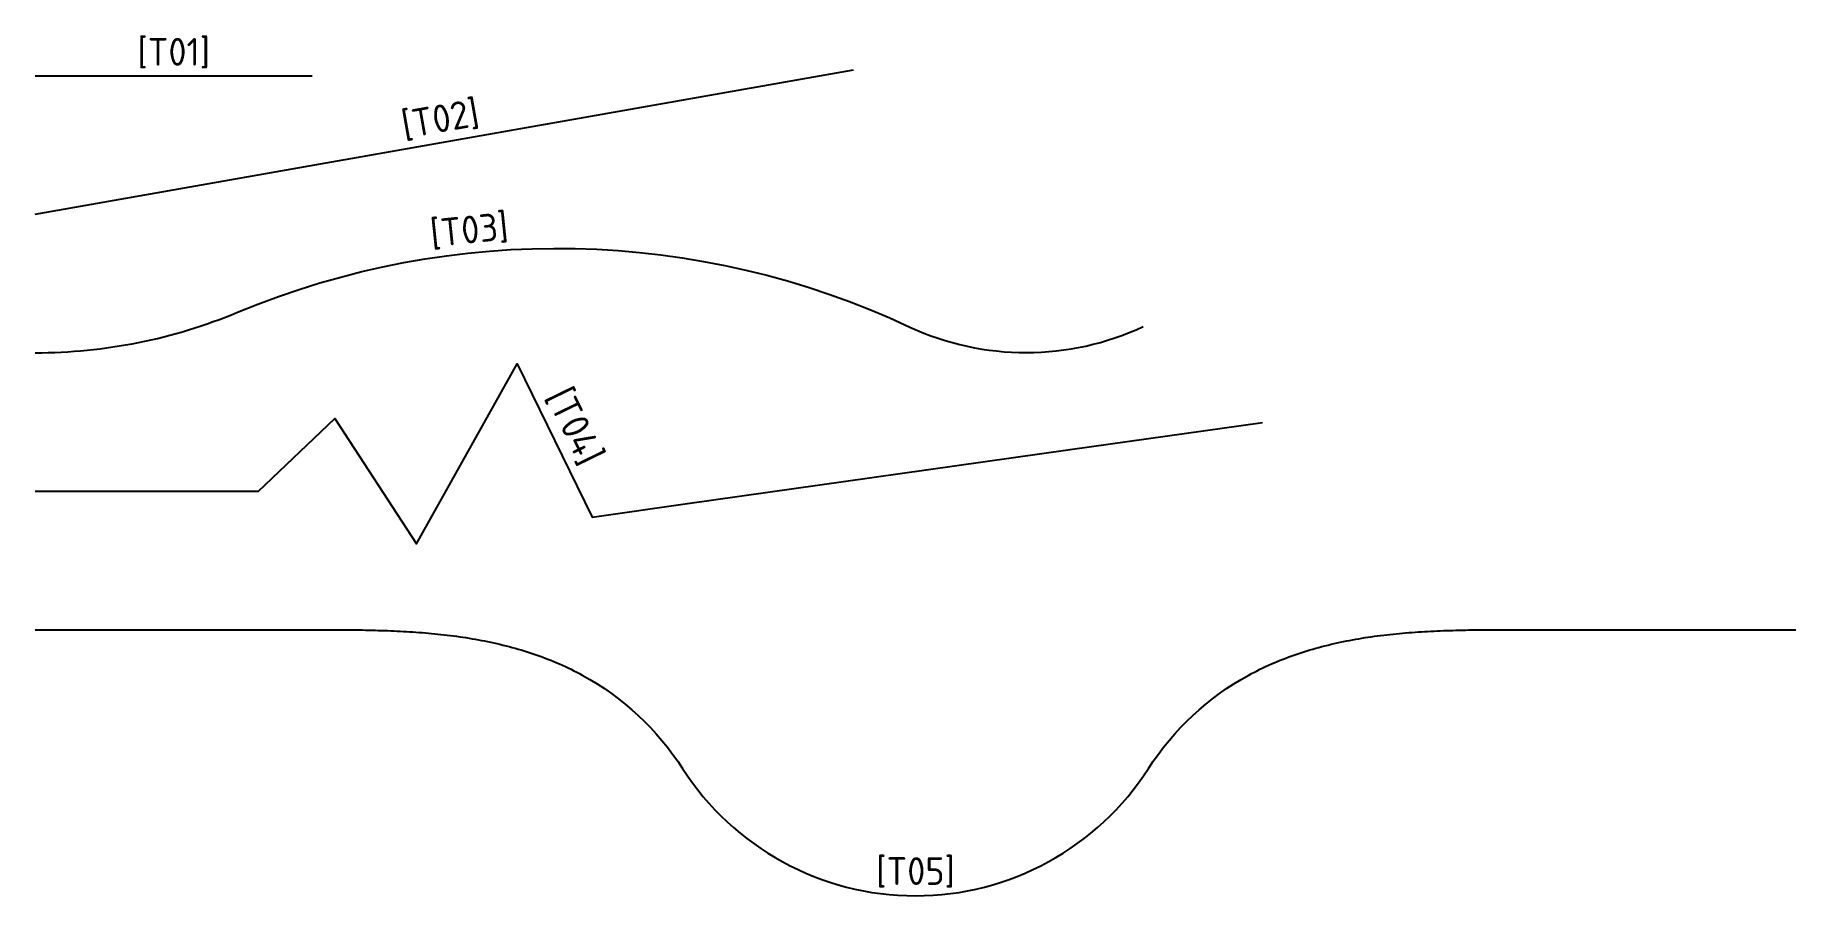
# Model space of a CAD drawing. Header units: metres. Extents: x -5 to 631, y -18 to 293.
import ezdxf

# ---------------------------------------------------------------- set-up
doc = ezdxf.new("R2010")
doc.units = ezdxf.units.M
doc.layers.add('JBTFE_ANNOTATIONS_ALIGNMENTNAME', color=2, linetype='Continuous', true_color=0xffff00)
doc.layers.add('JBTOB_KO_SPO', color=2, linetype='Continuous')
doc.styles.add('RC-STANDARD', font='iso3098.shx')

# ---------------------------------------------------------------- blocks, each defined once
blk = doc.blocks.new('*Z1', base_point=(245.31, 435.11))
at = {"color": 0}
blk.add_line((245.31, 428.54), (245.31, 428.54), dxfattribs=at)
at = {"color": 0, "insert": (245.31, 436.68), "char_height": 10, "attachment_point": 5, "style": 'RC-STANDARD'}
blk.add_mtext('[T01]', dxfattribs=at)
blk = doc.blocks.new('*Z2', base_point=(341.62, 412.21))
at = {"color": 0}
blk.add_line((343.03, 404.59), (343.03, 404.59), dxfattribs=at)
at = {"color": 0, "insert": (341.62, 412.6), "char_height": 10, "attachment_point": 5, "rotation": 10, "style": 'RC-STANDARD'}
blk.add_mtext('[T02]', dxfattribs=at)
blk = doc.blocks.new('*Z3', base_point=(513.19, 39.18))
at = {"color": 0}
blk.add_line((513.19, 32.48), (513.19, 32.48), dxfattribs=at)
at = {"color": 0, "insert": (513.19, 40.89), "char_height": 10, "attachment_point": 5, "rotation": 359.99996, "style": 'RC-STANDARD'}
blk.add_mtext('[T05]', dxfattribs=at)
blk = doc.blocks.new('*Z4', base_point=(389.86, 201.85))
at = {"color": 0}
blk.add_line((382.3, 198.16), (382.3, 198.16), dxfattribs=at)
at = {"color": 0, "insert": (389.86, 201.85), "char_height": 10, "attachment_point": 5, "rotation": 296.07848, "style": 'RC-STANDARD'}
blk.add_mtext('[T04]', dxfattribs=at)
blk = doc.blocks.new('*Z5', base_point=(352.06, 371.71))
at = {"color": 0}
blk.add_line((352.88, 364.63), (352.88, 364.63), dxfattribs=at)
at = {"color": 0, "insert": (352.06, 372.49), "char_height": 10, "attachment_point": 5, "rotation": 5.90549, "style": 'RC-STANDARD'}
blk.add_mtext('[T03]', dxfattribs=at)

msp = doc.modelspace()

# ---------------------------------------------------------------- linework, layer by layer
at = {"layer": 'JBTOB_KO_SPO', "flags": 128}
for points in [[(-4.69, 228.54), (290.75, 280.64)], [(-4.69, 278.54), (95.31, 278.54)], [(-4.69, 128.54), (75.95, 128.54), (103.45, 154.78), (132.97, 109.52), (169.37, 174.58), (196.47, 119.22), (230.84, 124.07), (317.03, 136.23), (369.08, 143.57), (438.51, 153.36)]]:
    msp.add_lwpolyline(points, dxfattribs=at)
for points in [[(-4.69, 178.54, 0.099006), (68.37, 193.16, -0.211401), (311.14, 187.83, 0.220755), (395.34, 187.98)], [(-4.69, 78.54), (95.31, 78.54, -0.001033), (104.4, 78.53, -0.003098), (113.49, 78.44, -0.005163), (122.58, 78.2, -0.007228), (131.65, 77.74, -0.009293), (140.71, 76.98, -0.011358), (149.73, 75.84, -0.013422), (158.68, 74.26, -0.015487), (167.53, 72.16, -0.017552), (176.21, 69.49, -0.019616), (184.68, 66.17, -0.02168), (192.84, 62.17), (192.84, 62.17, -0.125655), (229.04, 28.44, 0.546302), (397.33, 28.44, -0.125655), (433.54, 62.17, -0.02168), (441.7, 66.17, -0.019616), (450.16, 69.49, -0.017552), (458.85, 72.16, -0.015487), (467.69, 74.26, -0.013422), (476.64, 75.84, -0.011358), (485.66, 76.98, -0.009293), (494.72, 77.74, -0.007228), (503.8, 78.2, -0.005163), (512.89, 78.44, -0.003098), (521.98, 78.53, -0.001033), (531.07, 78.54), (631.07, 78.54)]]:
    msp.add_lwpolyline(points, format="xyb", dxfattribs=at)

# ---------------------------------------------------------------- block references
at = {"layer": 'JBTFE_ANNOTATIONS_ALIGNMENTNAME'}
for name, p in [('*Z1', (45.31, 285.11)), ('*Z2', (141.62, 262.21)), ('*Z5', (152.06, 221.71)), ('*Z4', (189.86, 151.85)), ('*Z3', (313.19, -10.82))]:
    msp.add_blockref(name, p, dxfattribs=at)

doc.saveas('drawing.dxf')
